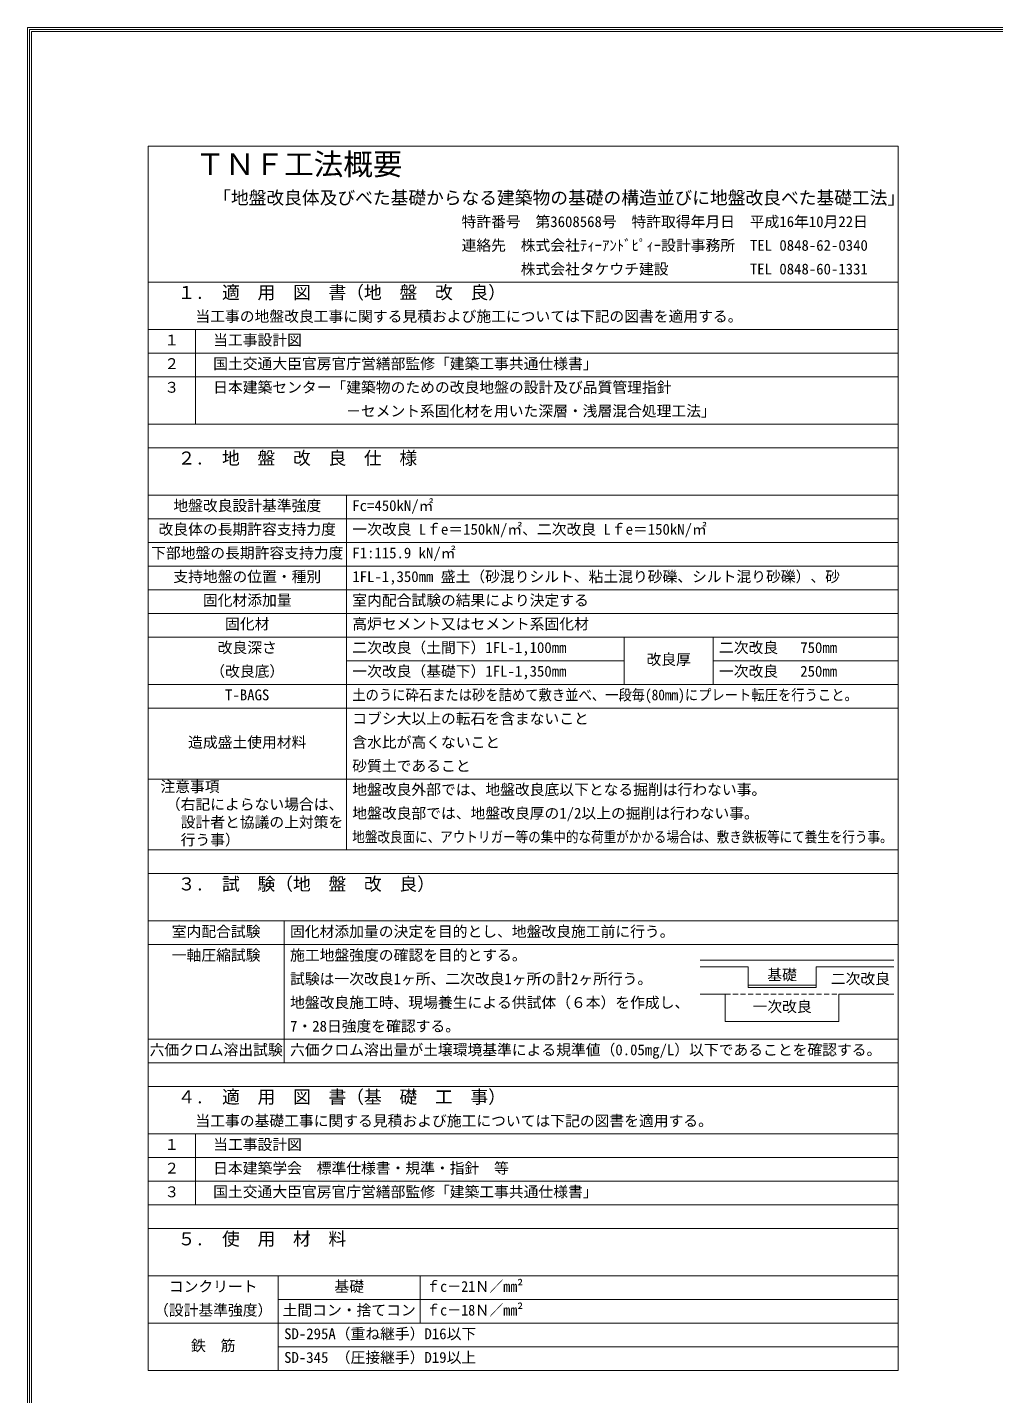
# Model space of a CAD drawing. Units: millimetres on the paper, enlarged 150 times. Extents: x -144184 to 144184, y -90019 to 91030.
# Drawn here: x -144184 to -109801, y -59528 to -10954 of the extents above; entities that cross this region are included whole.
import ezdxf
from ezdxf.enums import TextEntityAlignment as Align

# ---------------------------------------------------------------- set-up
doc = ezdxf.new("R2010")
doc.units = ezdxf.units.MM
doc.header["$LTSCALE"] = 150
doc.linetypes.add('DASHED1', pattern=[1.8, 1.2, -0.6])
doc.layers.add('A-0_基準線', color=7, linetype='Continuous', lineweight=5)
doc.layers.add('F-0_枠', color=2, linetype='Continuous', lineweight=13)
doc.styles.add('ＭＳ ゴシック', font='')
doc.styles.get('ＭＳ ゴシック').set_extended_font_data('MS Gothic')

msp = doc.modelspace()

# ---------------------------------------------------------------- linework, layer by layer
at = {"layer": 'A-0_基準線', "color": 2, "lineweight": 18}
for p, q in [((-139895.2, -15167.4), (-113265.9, -15167.4)), ((-139895.2, -15167.4), (-139895.2, -58637.4)), ((-113265.9, -58637.4), (-113265.9, -15167.4)), ((-139895.2, -19997.4), (-113265.9, -19997.4)), ((-139895.2, -25037.4), (-113265.9, -25037.4)), ((-139895.2, -25877.4), (-113265.9, -25877.4)), ((-113265.9, -27557.4), (-139895.2, -27557.4)), ((-113265.9, -34277.4), (-139895.2, -34277.4)), ((-113265.9, -35117.4), (-139895.2, -35117.4)), ((-113265.9, -37637.4), (-139895.2, -37637.4)), ((-113265.9, -40157.4), (-139895.2, -40157.4)), ((-113265.9, -40997.4), (-139895.2, -40997.4)), ((-113265.9, -42677.4), (-139895.2, -42677.4)), ((-113265.9, -47717.4), (-139895.2, -47717.4)), ((-113265.9, -48557.4), (-139895.2, -48557.4)), ((-139895.2, -52757.4), (-113265.9, -52757.4)), ((-139895.2, -53597.4), (-113265.9, -53597.4)), ((-139895.2, -55277.4), (-113265.9, -55277.4)), ((-139895.2, -58637.4), (-113265.9, -58637.4))]:
    msp.add_line(p, q, dxfattribs=at)
at = {"layer": 'A-0_基準線', "color": 4}
for p, q in [((-139895.2, -21677.4), (-113265.9, -21677.4)), ((-138215.2, -21677.4), (-138215.2, -25037.4)), ((-139895.2, -22517.4), (-113265.9, -22517.4)), ((-139895.2, -23357.4), (-113265.9, -23357.4)), ((-132856, -27557.4), (-132856, -40157.4)), ((-113265.9, -28397.4), (-139895.2, -28397.4)), ((-113265.9, -29237.4), (-139895.2, -29237.4)), ((-113265.9, -30077.4), (-139895.2, -30077.4)), ((-113265.9, -30917.4), (-139895.2, -30917.4)), ((-113265.9, -31757.4), (-139895.2, -31757.4)), ((-113265.9, -32597.4), (-139895.2, -32597.4)), ((-122986, -32597.4), (-122986, -34277.4)), ((-119836, -32597.4), (-119836, -34277.4)), ((-132856, -33437.4), (-122986, -33437.4)), ((-119836, -33437.4), (-113265.9, -33437.4)), ((-135065.2, -42677.4), (-135065.2, -47717.4)), ((-113265.9, -43517.4), (-139895.2, -43517.4)), ((-113265.9, -46877.4), (-139895.2, -46877.4)), ((-113265.9, -50237.4), (-139895.2, -50237.4)), ((-138215.2, -50237.4), (-138215.2, -52757.4)), ((-139895.2, -51077.4), (-113265.9, -51077.4)), ((-139895.2, -51917.4), (-113265.9, -51917.4)), ((-135275.2, -55277.4), (-135275.2, -58637.4)), ((-130235.2, -55277.4), (-130235.2, -56957.4)), ((-135275.2, -56117.4), (-113265.9, -56117.4)), ((-139895.2, -56957.4), (-113265.9, -56957.4)), ((-135275.2, -56957.4), (-113265.9, -56957.4)), ((-135275.2, -57797.4), (-113265.9, -57797.4))]:
    msp.add_line(p, q, dxfattribs=at)
at = {"layer": 'A-0_基準線', "color": 3, "lineweight": 13}
for p, q in [((-120289.4, -44068.3), (-113413.7, -44068.3)), ((-120289.4, -44310.3), (-118592.9, -44310.3)), ((-118592.9, -45036), (-118592.9, -44310.3)), ((-116173.7, -44310.3), (-113413.7, -44310.3)), ((-116173.7, -45036), (-116173.7, -44310.3)), ((-118592.9, -44955.4), (-116173.7, -44955.4)), ((-118592.9, -45036), (-116173.7, -45036)), ((-120289.4, -45277.9), (-119399.3, -45277.9)), ((-119399.3, -45277.9), (-119399.3, -46245.6)), ((-115367.3, -45277.9), (-113413.7, -45277.9)), ((-115367.3, -45277.9), (-115367.3, -46245.6)), ((-115367.3, -46245.6), (-119399.3, -46245.6))]:
    msp.add_line(p, q, dxfattribs=at)
at = {"layer": 'A-0_基準線', "color": 3, "linetype": 'DASHED1', "lineweight": 13}
msp.add_line((-119399.3, -45277.9), (-115367.3, -45277.9), dxfattribs=at)
at = {"layer": 'F-0_枠', "color": 3}
msp.add_line((-26204.2, -11103.9), (-144033.4, -11103.9), dxfattribs=at)
for points in [[(-144183.6, -90018.6), (-144183.6, -10953.7), (-26054.1, -10953.7)], [(-26129.1, -89943.5), (-144108.5, -89943.5), (-144108.5, -11028.8), (-26129.1, -11028.8)], [(-26204.2, -89868.5), (-144033.4, -89868.5), (-144033.4, -11103.9)]]:
    msp.add_lwpolyline(points, dxfattribs=at)

# ---------------------------------------------------------------- texts
at = {"layer": 'A-0_基準線', "style": 'ＭＳ ゴシック'}
for s, height, p in [('ＴＮＦ工法概要', 769.8, (-138215.2, -16427.4)), ('「地盤改良体及びべた基礎からなる建築物の基礎の構造並びに地盤改良べた基礎工法」', 461.9, (-137585.2, -17372.4)), ('特許番号\u3000第3608568号\u3000特許取得年月日\u3000平成16年10月22日', 384.9, (-128765.2, -18159.9)), ('連絡先\u3000株式会社ﾃｨｰｱﾝﾄﾞﾋﾟｨｰ設計事務所\u3000TEL 0848-62-0340', 384.9, (-128765.2, -18999.9)), ('\u3000\u3000\u3000\u3000株式会社タケウチ建設\u3000\u3000\u3000\u3000\u3000 TEL 0848-60-1331', 384.9, (-128765.2, -19839.9)), ('１.\u3000適\u3000用\u3000図\u3000書（地\u3000盤\u3000改\u3000良）', 461.9, (-138845.2, -20732.4)), ('当工事の地盤改良工事に関する見積および施工については下記の図書を適用する。', 384.9, (-138215.2, -21519.9)), ('１', 384.9, (-139317.7, -22359.9)), ('当工事設計図', 384.9, (-137585.2, -22359.9)), ('２', 384.9, (-139317.7, -23199.9)), ('国土交通大臣官房官庁営繕部監修「建築工事共通仕様書」', 384.9, (-137585.2, -23199.9)), ('３', 384.9, (-139317.7, -24039.9)), ('日本建築センター「建築物のための改良地盤の設計及び品質管理指針', 384.9, (-137585.2, -24039.9)), ('\u3000\u3000\u3000\u3000      \u3000\u3000－セメント系固化材を用いた深層・浅層混合処理工法」', 384.9, (-137585.2, -24879.9)), ('２.\u3000地\u3000盤\u3000改\u3000良\u3000仕\u3000様', 461.9, (-138845.2, -26612.4)), ('地盤改良設計基準強度', 384.9, (-139000.6, -28239.9)), ('Fc=450kN/㎡', 384.9, (-132646, -28239.9)), ('改良体の長期許容支持力度', 384.9, (-139525.6, -29079.9)), ('一次改良 Lｆe＝150kN/㎡、二次改良 Lｆe＝150kN/㎡', 384.9, (-132646, -29079.9)), ('下部地盤の長期許容支持力度', 384.9, (-139788.1, -29919.9)), ('F1:115.9 kN/㎡', 384.9, (-132646, -29919.9)), ('支持地盤の位置・種別', 384.9, (-139000.6, -30759.9)), ('1FL-1,350mm 盛土（砂混りシルト、粘土混り砂礫、シルト混り砂礫）、砂', 384.9, (-132646, -30759.9)), ('固化材添加量', 384.9, (-137950.6, -31599.9)), ('室内配合試験の結果により決定する', 384.9, (-132646, -31599.9)), ('固化材', 384.9, (-137163.1, -32439.9)), ('高炉セメント又はセメント系固化材', 384.9, (-132646, -32439.9)), ('改良深さ', 384.9, (-137425.6, -33279.9)), ('二次改良（土間下）1FL-1,100mm', 384.9, (-132646, -33279.9)), ('二次改良 \u3000750mm', 384.9, (-119626, -33279.9)), ('改良厚', 384.9, (-122198.5, -33699.9)), ('（改良底）', 384.9, (-137688.1, -34119.9)), ('一次改良（基礎下）1FL-1,350mm', 384.9, (-132646, -34119.9)), ('一次改良 \u3000250mm', 384.9, (-119626, -34119.9)), ('T-BAGS', 384.9, (-137163.1, -34959.9)), ('コブシ大以上の転石を含まないこと', 384.9, (-132646, -35799.9)), ('造成盛土使用材料', 384.9, (-138475.6, -36639.9)), ('含水比が高くないこと', 384.9, (-132646, -36639.9)), ('砂質土であること', 384.9, (-132646, -37479.9)), ('注意事項', 384.9, (-139458.9, -38214.9)), ('地盤改良外部では、地盤改良底以下となる掘削は行わない事。', 384.9, (-132646, -38319.9)), ('（右記によらない場合は、', 384.9, (-139265.2, -38844.9)), ('地盤改良部では、地盤改良厚の1/2以上の掘削は行わない事。', 384.9, (-132646, -39159.9)), ('\u3000設計者と協議の上対策を', 384.9, (-139265.2, -39474.9)), ('\u3000行う事）', 384.9, (-139265.2, -40104.9)), ('３.\u3000試\u3000験（地\u3000盤\u3000改\u3000良）', 461.9, (-138845.2, -41732.4)), ('室内配合試験', 384.9, (-139055.2, -43359.9)), ('固化材添加量の決定を目的とし、地盤改良施工前に行う。', 384.9, (-134855.2, -43359.9)), ('一軸圧縮試験', 384.9, (-139055.2, -44199.9)), ('施工地盤強度の確認を目的とする。', 384.9, (-134855.2, -44199.9)), ('試験は一次改良1ヶ所、二次改良1ヶ所の計2ヶ所行う。', 384.9, (-134855.2, -45039.9)), ('基礎', 384.9, (-117908.3, -44895.3)), ('二次改良', 384.9, (-115652.8, -45036.3)), ('地盤改良施工時、現場養生による供試体（６本）を作成し、', 384.9, (-134855.2, -45879.9)), ('一次改良', 384.9, (-118433.3, -46024.3)), ('7・28日強度を確認する。', 384.9, (-134855.2, -46719.9)), ('六価クロム溶出試験', 384.9, (-139842.7, -47559.9)), ('六価クロム溶出量が土壌環境基準による規準値（0.05mg/L）以下であることを確認する。', 384.9, (-134855.2, -47559.9)), ('４.\u3000適\u3000用\u3000図\u3000書（基\u3000礎\u3000工\u3000事）', 461.9, (-138845.2, -49292.4)), ('当工事の基礎工事に関する見積および施工については下記の図書を適用する。', 384.9, (-138215.2, -50079.9)), ('１', 384.9, (-139317.7, -50919.9)), ('当工事設計図', 384.9, (-137585.2, -50919.9)), ('２', 384.9, (-139317.7, -51759.9)), ('日本建築学会\u3000標準仕様書・規準・指針\u3000等', 384.9, (-137585.2, -51759.9)), ('３', 384.9, (-139317.7, -52599.9)), ('国土交通大臣官房官庁営繕部監修「建築工事共通仕様書」', 384.9, (-137585.2, -52599.9)), ('５.\u3000使\u3000用\u3000材\u3000料', 461.9, (-138845.2, -54332.4)), ('コンクリート', 384.9, (-139160.2, -55959.9)), ('基礎', 384.9, (-133280.2, -55959.9)), ('（設計基準強度）', 384.9, (-139685.2, -56799.9)), ('土間コン・捨てコン', 384.9, (-135117.7, -56799.9)), ('SD-295A（重ね継手）D16以下', 384.9, (-135065.2, -57639.9)), ('鉄\u3000筋', 384.9, (-138372.7, -58059.9)), ('SD-345 （圧接継手）D19以上', 384.9, (-135065.2, -58479.9))]:
    msp.add_text(s, height=height, dxfattribs=at).set_placement(p, align=Align.BOTTOM_LEFT)
for s, width, p in [('土のうに砕石または砂を詰めて敷き並べ、一段毎(80mm)にプレート転圧を行うこと。', 0.9, (-132646, -34959.9)), ('地盤改良面に、アウトリガー等の集中的な荷重がかかる場合は、敷き鉄板等にて養生を行う事。', 0.85, (-132646, -39999.9)), ('ｆc－21Ｎ／mm²', 0.95, (-130025.2, -55959.9)), ('ｆc－18Ｎ／mm²', 0.95, (-130025.2, -56799.9))]:
    msp.add_text(s, height=384.9, dxfattribs=dict(at, width=width)).set_placement(p, align=Align.BOTTOM_LEFT)

doc.saveas('drawing.dxf')
